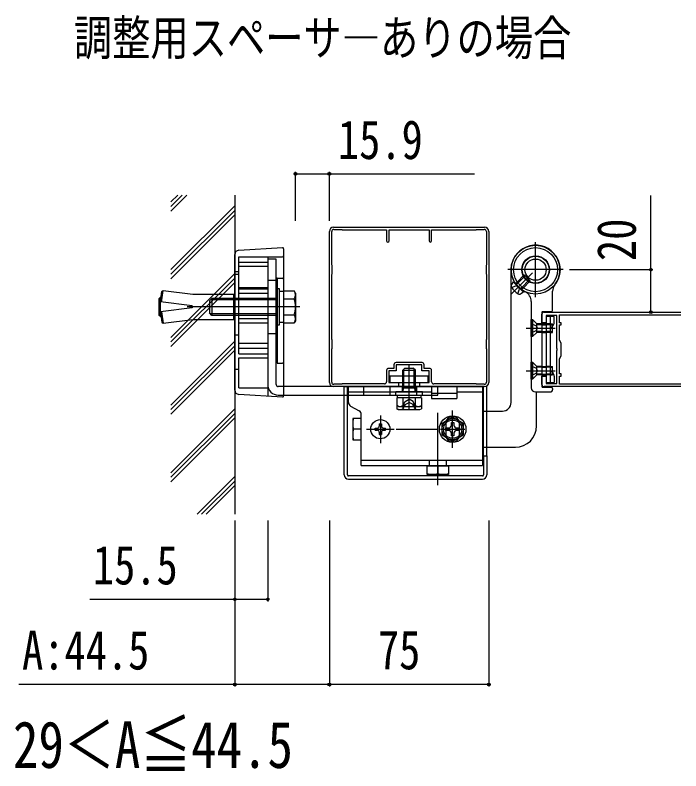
# Model space of a CAD drawing. Units: millimetres, scale not verified. Extents: x -1312 to 1312, y -2119 to 2123.
# Drawn here: x -422.8 to -109.6, y -1807 to -1451.7 of the extents above; entities that cross this region are included whole.
import ezdxf
from ezdxf.enums import TextEntityAlignment as Align

# ---------------------------------------------------------------- set-up
doc = ezdxf.new("R2010")
doc.units = ezdxf.units.MM
doc.header["$LTSCALE"] = 10
for name, color, linetype in [('0-1_USER1', 3, 'Continuous'), ('0-2_YKK_11', 7, 'Continuous'), ('0-3_YKK_11E', 7, 'Continuous'), ('0-5_YKK_13', 4, 'Continuous'), ('0-7_YKK_D', 6, 'Continuous'), ('0-9_YSS_K', 3, 'Continuous')]:
    doc.layers.add(name, color=color, linetype=linetype)
doc.styles.add('ＭＳ ゴシック', font='')
doc.styles.get('ＭＳ ゴシック').set_extended_font_data('MS Gothic')

msp = doc.modelspace()

# ---------------------------------------------------------------- linework, layer by layer
at = {"layer": '0-2_YKK_11'}
for p, q in [((-273, -1551.36), (-202, -1551.36)), ((-275, -1624.36), (-275, -1553.36)), ((-200, -1553.36), (-200, -1624.36)), ((-231.4, -1615.06), (-243.6, -1615.06)), ((-248.1, -1618.76), (-248.1, -1624.06)), ((-226.9, -1624.06), (-226.9, -1618.76))]:
    msp.add_line(p, q, dxfattribs=at)
for points in [[(-272.9, -1552.46), (-269.2, -1552.46), (-269, -1552.66), (-248.1, -1552.66), (-248.1, -1557.76)], [(-246.9, -1557.76), (-246.9, -1552.66), (-228.1, -1552.66), (-228.1, -1557.76)], [(-226.9, -1557.76), (-226.9, -1552.66), (-206, -1552.66), (-205.8, -1552.46), (-202.1, -1552.46)], [(-273.9, -1624.26), (-273.9, -1608.56), (-273.7, -1608.36), (-273.7, -1604.36), (-273.9, -1604.16), (-273.9, -1573.56), (-273.7, -1573.36), (-273.7, -1569.36), (-273.9, -1569.16), (-273.9, -1553.46)], [(-201.1, -1553.46), (-201.1, -1569.16), (-201.3, -1569.36), (-201.3, -1573.36), (-201.1, -1573.56)], [(-201.1, -1573.56), (-201.1, -1604.16), (-201.3, -1604.36), (-201.3, -1608.36), (-201.1, -1608.56), (-201.1, -1624.26)], [(-202, -1626.36), (-232.5, -1626.36), (-232.5, -1624.36), (-228, -1624.36), (-228, -1618.86), (-231.5, -1618.86), (-231.5, -1616.16), (-243.5, -1616.16), (-243.5, -1618.86), (-247, -1618.86), (-247, -1624.36), (-242.5, -1624.36), (-242.5, -1626.36), (-273, -1626.36)], [(-244.6, -1616.06), (-244.6, -1617.76), (-247.1, -1617.76)], [(-227.9, -1617.76), (-230.4, -1617.76), (-230.4, -1616.06)], [(-249.1, -1625.06), (-269, -1625.06), (-269.2, -1625.26), (-272.9, -1625.26)], [(-202.1, -1625.26), (-205.8, -1625.26), (-206, -1625.06), (-225.9, -1625.06)]]:
    msp.add_lwpolyline(points, dxfattribs=at)
for centre, radius, start, end in [((-273, -1553.36), 2, 90, 180), ((-272.9, -1553.46), 1, 90, 180), ((-202.1, -1553.46), 1, 0, 90), ((-202, -1553.36), 2, 0, 90), ((-247.5, -1557.76), 0.6, 180, 0), ((-227.5, -1557.76), 0.6, 180, 0), ((-243.6, -1616.06), 1, 90, 180), ((-231.4, -1616.06), 1, 0, 90), ((-247.1, -1618.76), 1, 90, 180), ((-227.9, -1618.76), 1, 0, 90), ((-273, -1624.36), 2, 180, 270), ((-272.9, -1624.26), 1, 180, 270), ((-249.1, -1624.06), 1, 270, 360), ((-225.9, -1624.06), 1, 180, 270), ((-202.1, -1624.26), 1, 270, 360), ((-202, -1624.36), 2, 270, 360)]:
    msp.add_arc(centre, radius, start, end, dxfattribs=at)
at = {"layer": '0-3_YKK_11E'}
for p, q in [((-174, -1591.36), (-109.64, -1591.36)), ((-109.64, -1626.36), (-174, -1626.36))]:
    msp.add_line(p, q, dxfattribs=at)
for points in [[(-175, -1625.36), (-175, -1621.36), (-173, -1621.36), (-173, -1624.86), (-168, -1624.86), (-168, -1609.32), (-167.88, -1609.14), (-167.88, -1608.59), (-168, -1608.4), (-168, -1592.86), (-173, -1592.86), (-173, -1596.36), (-175, -1596.36), (-175, -1592.36)], [(-109.64, -1625.16), (-166.8, -1625.16), (-166.8, -1621.36), (-166, -1621.36), (-166, -1620.36), (-166.8, -1620.36), (-166.8, -1613.25), (-166, -1611.86), (-166, -1605.86), (-166.8, -1604.48), (-166.8, -1597.36), (-166, -1597.36), (-166, -1596.36), (-166.8, -1596.36), (-166.8, -1592.56), (-109.64, -1592.56)]]:
    msp.add_lwpolyline(points, dxfattribs=at)
for centre, start, end in [((-174, -1592.36), 90, 180), ((-174, -1625.36), 180, 270)]:
    msp.add_arc(centre, 1, start, end, dxfattribs=at)
at = {"layer": '0-5_YKK_13'}
for p, q in [((-178, -1584.36), (-178, -1558.36)), ((-317.62, -1562.25), (-297.03, -1560.99)), ((-296.5, -1561.49), (-296.5, -1562.98)), ((-296.5, -1562.98), (-296.5, -1629.24)), ((-319.5, -1627.98), (-319.5, -1564.24)), ((-317.5, -1565.36), (-297, -1565.36)), ((-317.5, -1572.36), (-317.5, -1565.36)), ((-304, -1565.36), (-304, -1626.86)), ((-304, -1566.36), (-304, -1625.36)), ((-317.5, -1567.87), (-304, -1567.87)), ((-304, -1569.86), (-317.5, -1569.86)), ((-317.5, -1572.36), (-319.5, -1572.36)), ((-317.5, -1573.66), (-319.5, -1573.66)), ((-317.5, -1580.36), (-317.5, -1572.36)), ((-165, -1571.36), (-191, -1571.36)), ((-189.55, -1582.91), (-179.49, -1572.86)), ((-189.5, -1578.81), (-189.5, -1571.36)), ((-189.5, -1578.81), (-189.5, -1571.36)), ((-186.71, -1577.25), (-183.3, -1573.84)), ((-183.3, -1573.84), (-180.47, -1576.67)), ((-304, -1576.36), (-300, -1576.36)), ((-299.94, -1575.36), (-300.1, -1575.36)), ((-300.1, -1575.36), (-300.1, -1611.96)), ((-299.5, -1575.36), (-299.94, -1575.36)), ((-299.5, -1575.36), (-297, -1575.36)), ((-299.5, -1575.36), (-299.5, -1615.36)), ((-182.84, -1574.3), (-186.32, -1577.78)), ((-180.94, -1576.2), (-184.42, -1579.68)), ((-180.47, -1576.67), (-183.89, -1580.08)), ((-353.89, -1586.61), (-353.23, -1581.18)), ((-353.79, -1581.61), (-353.23, -1581.18)), ((-353.23, -1581.15), (-339.17, -1582.86)), ((-317.5, -1579.82), (-304, -1579.82)), ((-317.5, -1580.36), (-304, -1580.36)), ((-317.5, -1582.36), (-317.5, -1580.36)), ((-189.5, -1633.86), (-189.5, -1579.05)), ((-189.5, -1633.86), (-189.5, -1579.05)), ((-186.32, -1577.78), (-187.08, -1578.54)), ((-184.42, -1579.68), (-185.18, -1580.44)), ((-355, -1584.86), (-354.5, -1584.36)), ((-354.5, -1593.36), (-354.5, -1584.36)), ((-354.5, -1584.36), (-354.13, -1584.41)), ((-354.39, -1586.55), (-353.79, -1581.61)), ((-339.17, -1582.86), (-320, -1582.86)), ((-320, -1594.86), (-320, -1582.86)), ((-319.5, -1583.36), (-320, -1582.86)), ((-319.5, -1583.36), (-319.5, -1594.36)), ((-317.5, -1594.36), (-317.5, -1582.36)), ((-317.5, -1582.36), (-304, -1582.36)), ((-296.4, -1581.61), (-298.4, -1581.61)), ((-290.9, -1582.36), (-291.48, -1581.36)), ((-290.9, -1582.36), (-290.9, -1595.36)), ((-170, -1590.56), (-170, -1581.52)), ((-355, -1592.86), (-355, -1584.86)), ((-339.5, -1588.36), (-354.39, -1586.55)), ((-300, -1585.54), (-330.88, -1585.54)), ((-330.2, -1584.86), (-330.2, -1592.86)), ((-296.4, -1585.11), (-291.48, -1585.11)), ((-180, -1586.3), (-180, -1626.86)), ((-339.5, -1589.36), (-354.39, -1591.17)), ((-354.39, -1591.17), (-353.79, -1596.11)), ((-353.89, -1591.11), (-353.23, -1596.55)), ((-289.4, -1588.86), (-341.81, -1588.86)), ((-339.5, -1588.36), (-339.5, -1589.36)), ((-288.9, -1588.86), (-332.81, -1588.86)), ((-300, -1588.86), (-304, -1588.86)), ((-175, -1591.36), (-175, -1626.36)), ((-174.7, -1591.06), (-170.5, -1591.06)), ((-354.5, -1593.36), (-355, -1592.86)), ((-354.5, -1593.36), (-354.13, -1593.32)), ((-300, -1592.18), (-330.88, -1592.18)), ((-319.5, -1594.36), (-320, -1594.86)), ((-317.5, -1594.36), (-304, -1594.36)), ((-317.5, -1596.36), (-317.5, -1594.36)), ((-296.4, -1592.62), (-291.48, -1592.62)), ((-290.9, -1595.36), (-291.48, -1596.37)), ((-180, -1602.86), (-180, -1594.86)), ((-177.45, -1596.86), (-179.45, -1594.86)), ((-171, -1624.36), (-171, -1593.36)), ((-169.2, -1596.23), (-169.2, -1593.36)), ((-353.79, -1596.11), (-353.23, -1596.55)), ((-317.5, -1596.36), (-304, -1596.36)), ((-317.5, -1610.86), (-317.5, -1596.36)), ((-296.4, -1596.37), (-291.48, -1596.37)), ((-182.46, -1598.86), (-168.84, -1598.86)), ((-180, -1596.61), (-177.76, -1597.72)), ((-177.76, -1597.72), (-177.16, -1598.86)), ((-177.76, -1600.01), (-177.16, -1598.86)), ((-175, -1596.86), (-177.45, -1596.86)), ((-177.45, -1600.86), (-177.45, -1596.86)), ((-175, -1597.26), (-177.45, -1597.26)), ((-175, -1596.86), (-173, -1596.86)), ((-175, -1597.26), (-173, -1597.26)), ((-171, -1596.86), (-173, -1596.86)), ((-171, -1597.26), (-173, -1597.26)), ((-171, -1596.86), (-170, -1596.86)), ((-171, -1597.26), (-170, -1597.26)), ((-169.79, -1597.65), (-171, -1598.86)), ((-170, -1600.86), (-170, -1596.86)), ((-319.5, -1602.06), (-317.5, -1602.06)), ((-304, -1601.36), (-300, -1601.36)), ((-180, -1601.11), (-177.76, -1600.01)), ((-177.45, -1600.86), (-179.45, -1602.86)), ((-175, -1600.46), (-177.45, -1600.46)), ((-175, -1600.86), (-177.45, -1600.86)), ((-175, -1600.46), (-173, -1600.46)), ((-175, -1600.86), (-173, -1600.86)), ((-171, -1600.46), (-173, -1600.46)), ((-171, -1600.86), (-173, -1600.86)), ((-171, -1600.46), (-170, -1600.46)), ((-171, -1600.86), (-170, -1600.86)), ((-317.5, -1605.86), (-304, -1605.86)), ((-317.5, -1608.26), (-304, -1608.26)), ((-317.5, -1610.86), (-304, -1610.86)), ((-317.5, -1612.86), (-304, -1612.86)), ((-317.5, -1618.36), (-317.5, -1612.86)), ((-300.1, -1611.96), (-299.94, -1612.86)), ((-299.94, -1612.86), (-299.5, -1615.36)), ((-299.5, -1615.36), (-297, -1615.36)), ((-237.5, -1637.17), (-237.5, -1616.23)), ((-180, -1622.86), (-180, -1614.86)), ((-180, -1616.61), (-177.76, -1617.72)), ((-177.45, -1616.86), (-179.45, -1614.86)), ((-317.5, -1618.36), (-319.5, -1618.36)), ((-317.5, -1626.86), (-317.5, -1618.36)), ((-240.5, -1618.66), (-234.5, -1618.66)), ((-239.96, -1626.96), (-239.96, -1618.12)), ((-235.04, -1626.96), (-235.04, -1618.12)), ((-182.46, -1618.86), (-168.84, -1618.86)), ((-180, -1621.11), (-177.76, -1620.01)), ((-177.76, -1617.72), (-177.16, -1618.86)), ((-177.76, -1620.01), (-177.16, -1618.86)), ((-175, -1616.86), (-177.45, -1616.86)), ((-177.45, -1620.86), (-177.45, -1616.86)), ((-175, -1617.26), (-177.45, -1617.26)), ((-175, -1616.86), (-173, -1616.86)), ((-175, -1617.26), (-173, -1617.26)), ((-171, -1616.86), (-173, -1616.86)), ((-171, -1617.26), (-173, -1617.26)), ((-171, -1616.86), (-170, -1616.86)), ((-171, -1617.26), (-170, -1617.26)), ((-169.79, -1620.08), (-171, -1618.86)), ((-170, -1620.86), (-170, -1616.86)), ((-177.45, -1620.86), (-179.45, -1622.86)), ((-175, -1620.46), (-177.45, -1620.46)), ((-175, -1620.86), (-177.45, -1620.86)), ((-175, -1620.46), (-173, -1620.46)), ((-175, -1620.86), (-173, -1620.86)), ((-171, -1620.46), (-173, -1620.46)), ((-171, -1620.86), (-173, -1620.86)), ((-171, -1620.46), (-170, -1620.46)), ((-171, -1620.86), (-170, -1620.86)), ((-169.2, -1621.49), (-169.2, -1624.36)), ((-317.5, -1626.86), (-304, -1626.86)), ((-304, -1626.86), (-304, -1630.81)), ((-268, -1626.36), (-266.5, -1626.36)), ((-268, -1667.86), (-268, -1626.36)), ((-266.5, -1667.86), (-266.5, -1626.36)), ((-266, -1633.74), (-266, -1626.36)), ((-259, -1626.36), (-259, -1630.36)), ((-246.5, -1626.36), (-246.5, -1630.36)), ((-240.75, -1626.36), (-240.75, -1628.86)), ((-240.5, -1626.96), (-234.5, -1626.96)), ((-240.3, -1627.9), (-239.96, -1626.96)), ((-234.7, -1627.9), (-235.04, -1626.96)), ((-234.7, -1627.9), (-234.5, -1626.96)), ((-234.25, -1626.36), (-234.25, -1628.86)), ((-234, -1626.36), (-234, -1630.36)), ((-227, -1626.36), (-227, -1631.86)), ((-215, -1626.36), (-215, -1631.86)), ((-202.5, -1658.86), (-202.5, -1626.36)), ((-201, -1658.86), (-201, -1626.36)), ((-174.7, -1626.66), (-170.5, -1626.66)), ((-173, -1624.36), (-169.2, -1624.36)), ((-170, -1627.16), (-170, -1627.86)), ((-297.03, -1631.24), (-317.62, -1629.98)), ((-296.5, -1629.24), (-296.5, -1630.74)), ((-266, -1628.86), (-227, -1628.86)), ((-231.25, -1628.86), (-243.75, -1628.86)), ((-243.75, -1630.46), (-243.75, -1628.86)), ((-231.25, -1630.46), (-243.75, -1630.46)), ((-243.08, -1630.46), (-243.08, -1631.66)), ((-234.7, -1628.86), (-234.7, -1627.9)), ((-231.93, -1630.46), (-231.93, -1631.66)), ((-231.25, -1630.46), (-231.25, -1628.86)), ((-227, -1629.36), (-215, -1629.36)), ((-215, -1628.86), (-203, -1628.86)), ((-178, -1628.86), (-171, -1628.86)), ((-177.5, -1644.86), (-177.5, -1628.86)), ((-177.5, -1644.86), (-177.5, -1628.86)), ((-243.27, -1633.16), (-243.27, -1636.72)), ((-240.39, -1631.66), (-240.39, -1635.22)), ((-240.39, -1633.16), (-240.39, -1636.72)), ((-234.61, -1631.66), (-234.61, -1635.22)), ((-234.61, -1633.16), (-234.61, -1636.72)), ((-231.73, -1631.66), (-231.73, -1635.22)), ((-231.73, -1633.16), (-231.73, -1636.72)), ((-227, -1631.86), (-215, -1631.86)), ((-265, -1635.48), (-261, -1637.79)), ((-242.5, -1635.66), (-243.27, -1635.22)), ((-242.5, -1637.16), (-243.27, -1636.72)), ((-242.5, -1635.66), (-232.5, -1635.66)), ((-242.5, -1637.16), (-232.5, -1637.16)), ((-232.5, -1635.66), (-231.73, -1635.22)), ((-232.5, -1637.16), (-231.73, -1636.72)), ((-217, -1655.16), (-217, -1637.57)), ((-203, -1637.86), (-193.5, -1637.86)), ((-203, -1637.86), (-193.5, -1637.86)), ((-260, -1663.36), (-260, -1639.52)), ((-251, -1639.86), (-251, -1652.86)), ((-224, -1672.66), (-224, -1638.66)), ((-251.49, -1643.91), (-250.51, -1643.91)), ((-251.49, -1643.91), (-251.49, -1644.89)), ((-250.51, -1643.91), (-250.51, -1644.89)), ((-220.1, -1649.36), (-220.1, -1643.36)), ((-217.6, -1644.45), (-217.6, -1643.21)), ((-217.6, -1643.21), (-216.4, -1643.21)), ((-216.4, -1643.21), (-216.4, -1644.45)), ((-213.9, -1643.36), (-213.9, -1649.36)), ((-212, -1643.48), (-212, -1649.25)), ((-260, -1646.36), (-263.57, -1646.36)), ((-257.5, -1646.36), (-244.5, -1646.36)), ((-253.45, -1646.85), (-253.45, -1645.87)), ((-253.45, -1645.87), (-252.47, -1645.87)), ((-253.45, -1646.85), (-252.47, -1646.85)), ((-251.49, -1647.83), (-251.49, -1648.81)), ((-250.51, -1647.83), (-250.51, -1648.81)), ((-249.53, -1645.87), (-248.55, -1645.87)), ((-249.53, -1646.85), (-248.55, -1646.85)), ((-248.55, -1646.85), (-248.55, -1645.87)), ((-243.5, -1646.36), (-223.79, -1646.36)), ((-222.79, -1646.36), (-211.21, -1646.36)), ((-220.15, -1646.96), (-220.15, -1645.76)), ((-220.15, -1645.76), (-218.91, -1645.76)), ((-218.91, -1646.96), (-220.15, -1646.96)), ((-217.6, -1649.51), (-217.6, -1648.27)), ((-216.4, -1648.27), (-216.4, -1649.51)), ((-215.09, -1645.76), (-213.85, -1645.76)), ((-213.85, -1646.96), (-215.09, -1646.96)), ((-213.85, -1645.76), (-213.85, -1646.96)), ((-251.49, -1648.81), (-250.51, -1648.81)), ((-217, -1652.14), (-222, -1649.25)), ((-216.4, -1649.51), (-217.6, -1649.51)), ((-212, -1649.25), (-217, -1652.14)), ((-203, -1654.86), (-187.5, -1654.86)), ((-203, -1654.86), (-187.5, -1654.86)), ((-202.5, -1658.86), (-201, -1658.86)), ((-202.5, -1658.86), (-202.5, -1667.86)), ((-201, -1658.86), (-201, -1667.86)), ((-260, -1660.86), (-203, -1660.86)), ((-228, -1660.86), (-228, -1663.36)), ((-220, -1660.86), (-220, -1663.36)), ((-260, -1663.36), (-203, -1663.36)), ((-227.9, -1663.66), (-227.9, -1663.36)), ((-224, -1663.66), (-224, -1667.23)), ((-220.1, -1663.66), (-220.1, -1663.36)), ((-203, -1668.36), (-266, -1668.36)), ((-266, -1669.86), (-203, -1669.86))]:
    msp.add_line(p, q, dxfattribs=at)
for points in [[(-300, -1625.36), (-300, -1566.36), (-304, -1566.36)], [(-187.55, -1578.08), (-188.61, -1577.02), (-189.33, -1578.28)], [(-183.89, -1580.08), (-184.72, -1580.91), (-187.55, -1578.08), (-186.71, -1577.25)], [(-189.28, -1579.67), (-187.23, -1578.97), (-185.98, -1579.35)], [(-186.31, -1582.64), (-185.6, -1580.59), (-185.98, -1579.35)], [(-184.72, -1580.91), (-183.66, -1581.97), (-184.92, -1582.7)], [(-298.4, -1596.11), (-296.4, -1596.11), (-296.4, -1581.61)], [(-296.4, -1596.37), (-296.4, -1581.36), (-291.48, -1581.36)], [(-300, -1584.86), (-330.2, -1584.86), (-331.4, -1586.06), (-331.4, -1591.66)], [(-300, -1592.86), (-330.2, -1592.86), (-331.4, -1591.66)], [(-353.23, -1596.57), (-339.17, -1594.86), (-320, -1594.86)], [(-180, -1594.86), (-179.45, -1594.86), (-179.45, -1602.86), (-180, -1602.86)], [(-169.2, -1593.36), (-173, -1593.36), (-173, -1624.36)], [(-180, -1614.86), (-179.45, -1614.86), (-179.45, -1622.86), (-180, -1622.86)], [(-240.5, -1626.96), (-240.5, -1618.66), (-239.5, -1617.66), (-235.5, -1617.66)], [(-234.5, -1626.96), (-234.5, -1618.66), (-235.5, -1617.66)], [(-299, -1630.36), (-224, -1630.36), (-224, -1626.36), (-299, -1626.36)], [(-266, -1633.74), (-266, -1626.36), (-203, -1626.36), (-203, -1663.36)], [(-240.3, -1628.86), (-240.3, -1627.9), (-240.5, -1626.96)], [(-231.73, -1631.66), (-243.27, -1631.66), (-243.27, -1635.22)], [(-240.55, -1635.66), (-239.4, -1633.31), (-237.5, -1632.3)], [(-240.55, -1637.16), (-239.4, -1634.81), (-237.5, -1633.8)], [(-234.45, -1635.66), (-235.6, -1633.31), (-237.5, -1632.3)], [(-234.45, -1637.16), (-235.6, -1634.81), (-237.5, -1633.8)], [(-222, -1649.25), (-222, -1643.48), (-217, -1640.59), (-212, -1643.48)]]:
    msp.add_lwpolyline(points, dxfattribs=at)
for points in [[(-300, -1580.36), (-300, -1597.36), (-298.4, -1597.36), (-298.4, -1580.36)], [(-228.5, -1624.36), (-228.5, -1621.46), (-246.5, -1621.46), (-246.5, -1624.36)], [(-260, -1651.36), (-260, -1641.36), (-264, -1641.36), (-264, -1651.36)], [(-229, -1663.66), (-219, -1663.66), (-219, -1667.66), (-229, -1667.66)]]:
    msp.add_lwpolyline(points, close=True, dxfattribs=at)
for centre, radius in [((-178, -1571.36), 11.5), ((-178, -1571.36), 10.35), ((-178, -1571.36), 6.5), ((-178, -1571.36), 6.35), ((-178, -1571.36), 6.35), ((-178, -1571.36), 5), ((-178, -1571.36), 5), ((-217, -1646.36), 6.25), ((-217, -1646.36), 5), ((-251, -1646.36), 4.5), ((-217, -1646.36), 4.3)]:
    msp.add_circle(centre, radius, dxfattribs=at)
for centre, radius, start, end in [((-178, -1571.36), 11.5, 321.9877, 244.8972), ((-317.5, -1564.24), 2, 93.5, 180), ((-297, -1561.49), 0.5, 0, 93.5), ((-297, -1564.86), 0.5, 270, 0), ((-297, -1575.86), 0.5, 0, 90), ((-188.21, -1578.93), 1.3, 150, 210.9647), ((-181.61, -1574.97), 9, 210.9647, 239.0353), ((-165, -1581.52), 5, 141.9877, 180), ((-294.22, -1583.23), 3.32, 325.6157, 34.3843), ((-185.57, -1581.57), 1.3, 239.0353, 300), ((-185, -1586.3), 5, 0, 64.8972), ((-303.32, -1588.86), 12.42, 342.4121, 17.5879), ((-174.7, -1591.36), 0.3, 90, 180), ((-170.5, -1590.56), 0.5, 270, 0), ((-294.22, -1594.49), 3.32, 325.6157, 34.3843), ((-171.2, -1596.23), 2, 315, 0), ((-297, -1614.86), 0.5, 270, 0), ((-171.2, -1621.49), 2, 0, 45), ((-299, -1625.36), 5, 180, 270), ((-299, -1625.36), 1, 180, 270), ((-178, -1626.86), 2, 180, 270), ((-174.7, -1626.36), 0.3, 180, 270), ((-170.5, -1627.16), 0.5, 0, 90), ((-317.5, -1627.98), 2, 180, 266.5), ((-297, -1630.74), 0.5, 266.5, 0), ((-171, -1627.86), 1, 270, 0), ((-264, -1633.74), 2, 180, 240), ((-193.5, -1633.86), 4, 270, 0), ((-193.5, -1633.86), 4, 270, 0), ((-262, -1639.52), 2, 0, 60), ((-241.83, -1633.11), 2.56, 235.6157, 304.3843), ((-241.83, -1634.61), 2.56, 235.6157, 304.3843), ((-237.5, -1626.11), 9.55, 252.412, 287.5879), ((-237.5, -1627.61), 9.55, 252.412, 287.5879), ((-233.17, -1633.11), 2.56, 235.6157, 304.3843), ((-233.17, -1634.61), 2.56, 235.6157, 304.3843), ((-256.57, -1643.86), 7.43, 160.3471, 199.6529), ((-217, -1643.36), 3.1, 0, 180), ((-252.47, -1644.89), 0.98, 270, 0), ((-249.53, -1644.89), 0.98, 180, 270), ((-218.91, -1644.45), 1.31, 270, 0), ((-215.09, -1644.45), 1.31, 180, 270), ((-187.5, -1644.86), 10, 270, 0), ((-187.5, -1644.86), 10, 270, 0), ((-256.57, -1648.86), 7.43, 160.3471, 199.6529), ((-252.47, -1647.83), 0.98, 0, 90), ((-249.53, -1647.83), 0.98, 90, 180), ((-218.91, -1648.27), 1.31, 0, 90), ((-215.09, -1648.27), 1.31, 90, 180), ((-217, -1649.36), 3.1, 180, 0), ((-266, -1667.86), 2, 180, 270), ((-266, -1667.86), 0.5, 180, 270), ((-226.5, -1660.23), 7.43, 250.3471, 289.6529), ((-221.5, -1660.23), 7.43, 250.3471, 289.6529), ((-203, -1667.86), 2, 270, 0), ((-203, -1667.86), 0.5, 270, 0)]:
    msp.add_arc(centre, radius, start, end, dxfattribs=at)
at = {"layer": '0-7_YKK_D'}
for p, q in [((-290.9, -1548.36), (-290.9, -1525.36)), ((-275, -1548.36), (-275, -1525.36)), ((-162, -1571.36), (-122.82, -1571.36)), ((-139.48, -1591.36), (-122.82, -1591.36)), ((-319.5, -1689.36), (-319.5, -1767.36)), ((-319.5, -1689.36), (-319.5, -1727.36)), ((-304, -1689.36), (-304, -1727.36)), ((-275, -1689.36), (-275, -1767.36)), ((-275, -1689.36), (-275, -1767.36)), ((-200, -1689.36), (-200, -1767.36)), ((-200, -1766.36), (-275, -1766.36))]:
    msp.add_line(p, q, dxfattribs=at)
for points in [[(-290.9, -1526.36), (-275, -1526.36), (-206.78, -1526.36)], [(-123.82, -1591.36), (-123.82, -1571.36), (-123.82, -1536.48)], [(-304, -1726.36), (-319.5, -1726.36), (-387.72, -1726.36)], [(-275, -1766.36), (-319.5, -1766.36), (-421.05, -1766.36)]]:
    msp.add_lwpolyline(points, dxfattribs=at)
for centre, radius in [((-290.9, -1526.36), 0.637), ((-275, -1526.36), 0.637), ((-123.82, -1571.36), 0.638), ((-123.82, -1591.36), 0.637), ((-319.5, -1726.36), 0.637), ((-304, -1726.36), 0.637), ((-319.5, -1766.36), 0.637), ((-275, -1766.36), 0.637), ((-275, -1766.36), 0.637), ((-200, -1766.36), 0.637)]:
    msp.add_circle(centre, radius, dxfattribs=at)
at = {"layer": '0-9_YSS_K'}
for p, q in [((-349.5, -1539.54), (-346.32, -1536.36)), ((-349.5, -1541.66), (-344.2, -1536.36)), ((-349.5, -1543.79), (-342.08, -1536.36)), ((-319.5, -1536.36), (-319.5, -1686.36)), ((-349.5, -1571.36), (-319.5, -1541.36)), ((-349.5, -1573.48), (-319.5, -1543.48)), ((-349.5, -1575.61), (-319.5, -1545.61)), ((-349.5, -1603.18), (-319.5, -1573.18)), ((-349.5, -1605.3), (-319.5, -1575.3)), ((-349.5, -1607.43), (-319.5, -1577.43)), ((-349.5, -1635), (-319.5, -1605)), ((-349.5, -1637.12), (-319.5, -1607.12)), ((-349.5, -1639.25), (-319.5, -1609.25)), ((-349.5, -1666.82), (-319.5, -1636.82)), ((-349.5, -1668.94), (-319.5, -1638.94)), ((-349.5, -1671.07), (-319.5, -1641.07)), ((-337.22, -1686.36), (-319.5, -1668.64)), ((-335.1, -1686.36), (-319.5, -1670.76)), ((-332.98, -1686.36), (-319.5, -1672.89))]:
    msp.add_line(p, q, dxfattribs=at)

# ---------------------------------------------------------------- texts
at = {"layer": '0-1_USER1', "style": 'ＭＳ ゴシック', "width": 0.8}
for s, height, p in [('調整用スペーサ―ありの場合', 16.5, (-395.18, -1475.54)), ('29＜A≦44.5', 21.99, (-423.82, -1812.23))]:
    msp.add_text(s, height=height, dxfattribs=at).set_placement(p, align=Align.BOTTOM_LEFT)
at = {"layer": '0-7_YKK_D', "style": 'ＭＳ ゴシック', "width": 0.8}
for s, p in [('15.9', (-270.95, -1524.86)), ('15.5', (-386.22, -1724.86)), ('A:44.5', (-419.55, -1764.86)), ('75', (-252.17, -1764.76))]:
    msp.add_text(s, height=18.33, dxfattribs=at).set_placement(p, align=Align.BOTTOM_LEFT)
msp.add_text('20', height=18.33, rotation=90, dxfattribs=at).set_placement((-125.32, -1567.31), align=Align.BOTTOM_LEFT)

doc.saveas('drawing.dxf')
